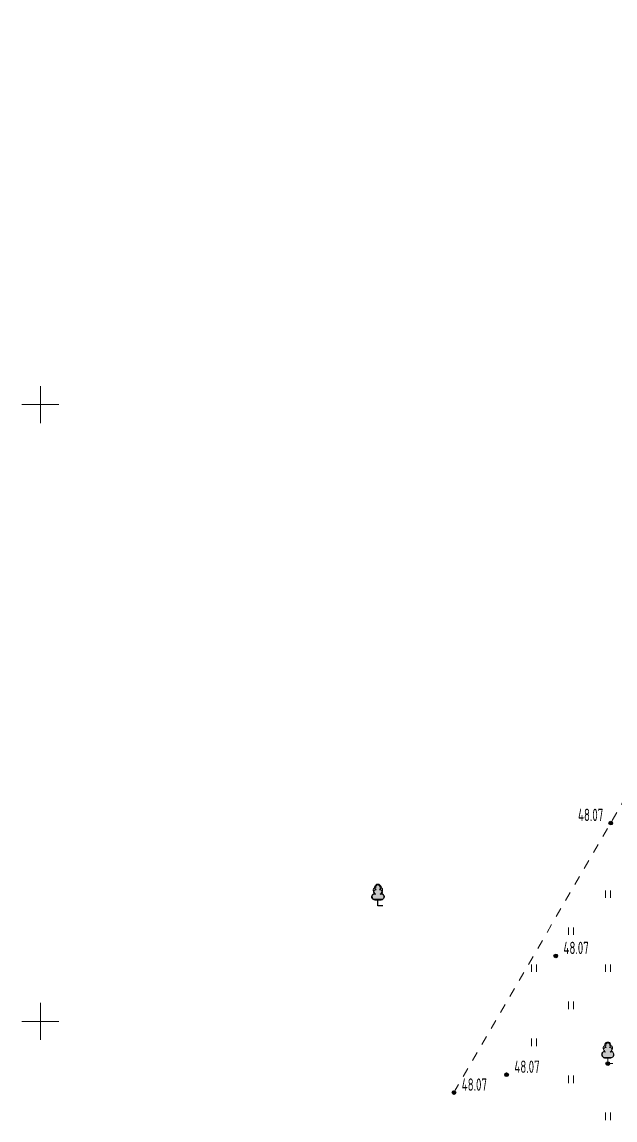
# Model space of a CAD drawing. Extents: x 1098675 to 1099684, y 381052 to 381453.
# Drawn here: x 1099098.5 to 1099146.6, y 381192 to 381281 of the extents above; entities that cross this region are included whole.
import ezdxf

# ---------------------------------------------------------------- set-up
doc = ezdxf.new("R2010")
doc.units = 0
doc.header["$MEASUREMENT"] = 0
doc.linetypes.add('500_189_2', pattern=[3, 1.5, -1.5])
doc.layers.add('Съемка', color=253, linetype='CONTINUOUS', lineweight=20)
doc.styles.add('ГОСТ', font='GOST2304A.ttf', dxfattribs={"height": 2.5})

# ---------------------------------------------------------------- blocks, each defined once
blk = doc.blocks.new('Съемка')
at = {"layer": 'Съемка', "linetype": 'Continuous', "lineweight": -2}
h = blk.add_hatch(color=8, dxfattribs=at)
h.dxf.hatch_style = 1
edge = h.paths.add_edge_path()
edge.add_arc((1099146.228, 381216.068), 0.15, 0, 360)
h = blk.add_hatch(color=8, dxfattribs=at)
h.dxf.hatch_style = 1
edge = h.paths.add_edge_path()
edge.add_arc((1099146.228, 381216.068), 0.15, 0, 360)
at = {"layer": 'Съемка', "true_color": 0xffffff}
for points in [[(1099127.355, 381211.073), (1099127.305, 381211.043), (1099127.24, 381211.003), (1099127.21, 381210.973), (1099127.195, 381210.918), (1099127.215, 381210.868), (1099127.115, 381210.833), (1099127.05, 381210.798), (1099127.01, 381210.748), (1099126.98, 381210.668), (1099126.98, 381210.578), (1099127, 381210.513), (1099127.025, 381210.473), (1099127.055, 381210.448), (1099127.11, 381210.418), (1099127.04, 381210.358), (1099126.96, 381210.293), (1099126.92, 381210.218), (1099126.9, 381210.133), (1099126.91, 381210.028), (1099126.945, 381209.948), (1099126.985, 381209.888), (1099127.03, 381209.848), (1099127.1, 381209.818), (1099127.35, 381209.813), (1099127.585, 381209.813), (1099127.61, 381209.813), (1099127.695, 381209.858), (1099127.75, 381209.908), (1099127.79, 381209.968), (1099127.81, 381210.003), (1099127.825, 381210.073), (1099127.825, 381210.168), (1099127.8, 381210.243), (1099127.75, 381210.308), (1099127.695, 381210.363), (1099127.66, 381210.388), (1099127.615, 381210.423), (1099127.65, 381210.448), (1099127.71, 381210.513), (1099127.74, 381210.593), (1099127.74, 381210.668), (1099127.715, 381210.748), (1099127.675, 381210.793), (1099127.635, 381210.828), (1099127.6, 381210.848), (1099127.505, 381210.873), (1099127.515, 381210.918), (1099127.49, 381210.973), (1099127.44, 381211.028)], [(1099145.994, 381198.273), (1099145.944, 381198.243), (1099145.879, 381198.203), (1099145.849, 381198.173), (1099145.834, 381198.118), (1099145.854, 381198.068), (1099145.754, 381198.033), (1099145.689, 381197.998), (1099145.649, 381197.948), (1099145.619, 381197.868), (1099145.619, 381197.778), (1099145.639, 381197.713), (1099145.664, 381197.673), (1099145.694, 381197.648), (1099145.749, 381197.618), (1099145.679, 381197.558), (1099145.599, 381197.493), (1099145.559, 381197.418), (1099145.539, 381197.333), (1099145.549, 381197.228), (1099145.584, 381197.148), (1099145.624, 381197.088), (1099145.669, 381197.048), (1099145.739, 381197.018), (1099145.989, 381197.013), (1099146.224, 381197.013), (1099146.249, 381197.013), (1099146.334, 381197.058), (1099146.389, 381197.108), (1099146.429, 381197.168), (1099146.449, 381197.203), (1099146.464, 381197.273), (1099146.464, 381197.368), (1099146.439, 381197.443), (1099146.389, 381197.508), (1099146.334, 381197.563), (1099146.299, 381197.588), (1099146.254, 381197.623), (1099146.289, 381197.648), (1099146.349, 381197.713), (1099146.379, 381197.793), (1099146.379, 381197.868), (1099146.354, 381197.948), (1099146.314, 381197.993), (1099146.274, 381198.028), (1099146.239, 381198.048), (1099146.144, 381198.073), (1099146.154, 381198.118), (1099146.129, 381198.173), (1099146.079, 381198.228)]]:
    blk.add_hatch(color=7, dxfattribs=at).paths.add_polyline_path(points)
at = {"layer": 'Съемка', "linetype": 'Continuous', "lineweight": -2}
h = blk.add_hatch(color=8, dxfattribs=at)
h.dxf.hatch_style = 1
edge = h.paths.add_edge_path()
edge.add_arc((1099141.774, 381205.303), 0.15, 0, 360)
h = blk.add_hatch(color=8, dxfattribs=at)
h.dxf.hatch_style = 1
edge = h.paths.add_edge_path()
edge.add_arc((1099145.994, 381196.573), 0.15, 0, 360)
h = blk.add_hatch(color=8, dxfattribs=at)
h.dxf.hatch_style = 1
edge = h.paths.add_edge_path()
edge.add_arc((1099137.791, 381195.673), 0.15, 0, 360)
h = blk.add_hatch(color=8, dxfattribs=at)
h.dxf.hatch_style = 1
edge = h.paths.add_edge_path()
edge.add_arc((1099137.791, 381195.673), 0.15, 0, 360)
at = {"layer": 'Съемка'}
h = blk.add_hatch(color=8, dxfattribs=at)
edge = h.paths.add_edge_path()
edge.add_arc((1099137.791, 381195.673), 0.15, 0, 360)
at = {"layer": 'Съемка', "linetype": 'Continuous', "lineweight": -2}
h = blk.add_hatch(color=8, dxfattribs=at)
h.dxf.hatch_style = 1
edge = h.paths.add_edge_path()
edge.add_arc((1099133.523, 381194.224), 0.15, 0, 360)
at = {"layer": 'Съемка', "color": 8, "linetype": '500_189_2', "ltscale": 0.5, "flags": 128}
blk.add_lwpolyline([(1099133.523, 381194.224), (1099163.643, 381246.014), (1099184.903, 381282.974), (1099200.658, 381312.814), (1099205.993, 381322.639), (1099197.616, 381357.65), (1099220.018, 381393.616), (1099240.176, 381427.353), (1099262.933, 381417.085)], dxfattribs=at)
at = {"layer": 'Съемка', "color": 8, "linetype": 'Continuous', "lineweight": 20, "flags": 128}
for points in [[(1099100, 381251.5), (1099100, 381248.5)], [(1099098.5, 381250), (1099101.5, 381250)], [(1099100, 381201.5), (1099100, 381198.5)], [(1099098.5, 381200), (1099101.5, 381200)]]:
    blk.add_lwpolyline(points, dxfattribs=at)
at = {"layer": 'Съемка', "color": 8, "linetype": 'Continuous', "lineweight": -2}
blk.add_lwpolyline([(1099127.755, 381209.373), (1099127.355, 381209.373), (1099127.355, 381209.873), (1099127.074, 381209.873, -1.178675), (1099127.167, 381210.315, -0.944856), (1099127.219, 381210.685, -3.216662), (1099127.491, 381210.685, -0.944856), (1099127.543, 381210.315, -1.178675), (1099127.636, 381209.873, 0), (1099127.355, 381209.873, 0.669612)], format="xyb", dxfattribs=at)
at = {"layer": 'Съемка', "color": 8, "linetype": 'Continuous', "lineweight": 0, "flags": 128}
for points in [[(1099127.355, 381211.073), (1099127.305, 381211.043), (1099127.24, 381211.003), (1099127.21, 381210.973), (1099127.195, 381210.918), (1099127.215, 381210.868), (1099127.115, 381210.833), (1099127.05, 381210.798), (1099127.01, 381210.748), (1099126.98, 381210.668), (1099126.98, 381210.578), (1099127, 381210.513), (1099127.025, 381210.473), (1099127.055, 381210.448), (1099127.11, 381210.418), (1099127.04, 381210.358), (1099126.96, 381210.293), (1099126.92, 381210.218), (1099126.9, 381210.133), (1099126.91, 381210.028), (1099126.945, 381209.948), (1099126.985, 381209.888), (1099127.03, 381209.848), (1099127.1, 381209.818), (1099127.35, 381209.813), (1099127.585, 381209.813), (1099127.61, 381209.813), (1099127.695, 381209.858), (1099127.75, 381209.908), (1099127.79, 381209.968), (1099127.81, 381210.003), (1099127.825, 381210.073), (1099127.825, 381210.168), (1099127.8, 381210.243), (1099127.75, 381210.308), (1099127.695, 381210.363), (1099127.66, 381210.388), (1099127.615, 381210.423), (1099127.65, 381210.448), (1099127.71, 381210.513), (1099127.74, 381210.593), (1099127.74, 381210.668), (1099127.715, 381210.748), (1099127.675, 381210.793), (1099127.635, 381210.828), (1099127.6, 381210.848), (1099127.505, 381210.873), (1099127.515, 381210.918), (1099127.49, 381210.973), (1099127.44, 381211.028), (1099127.355, 381211.073)], [(1099145.994, 381198.273), (1099145.944, 381198.243), (1099145.879, 381198.203), (1099145.849, 381198.173), (1099145.834, 381198.118), (1099145.854, 381198.068), (1099145.754, 381198.033), (1099145.689, 381197.998), (1099145.649, 381197.948), (1099145.619, 381197.868), (1099145.619, 381197.778), (1099145.639, 381197.713), (1099145.664, 381197.673), (1099145.694, 381197.648), (1099145.749, 381197.618), (1099145.679, 381197.558), (1099145.599, 381197.493), (1099145.559, 381197.418), (1099145.539, 381197.333), (1099145.549, 381197.228), (1099145.584, 381197.148), (1099145.624, 381197.088), (1099145.669, 381197.048), (1099145.739, 381197.018), (1099145.989, 381197.013), (1099146.224, 381197.013), (1099146.249, 381197.013), (1099146.334, 381197.058), (1099146.389, 381197.108), (1099146.429, 381197.168), (1099146.449, 381197.203), (1099146.464, 381197.273), (1099146.464, 381197.368), (1099146.439, 381197.443), (1099146.389, 381197.508), (1099146.334, 381197.563), (1099146.299, 381197.588), (1099146.254, 381197.623), (1099146.289, 381197.648), (1099146.349, 381197.713), (1099146.379, 381197.793), (1099146.379, 381197.868), (1099146.354, 381197.948), (1099146.314, 381197.993), (1099146.274, 381198.028), (1099146.239, 381198.048), (1099146.144, 381198.073), (1099146.154, 381198.118), (1099146.129, 381198.173), (1099146.079, 381198.228), (1099145.994, 381198.273)]]:
    blk.add_lwpolyline(points, close=True, dxfattribs=at)
at = {"layer": 'Съемка', "color": 8, "linetype": 'Continuous', "lineweight": 20}
for points in [[(1099145.8, 381210), (1099145.8, 381210.6)], [(1099146.2, 381210), (1099146.2, 381210.6)], [(1099142.8, 381207), (1099142.8, 381207.6)], [(1099143.2, 381207), (1099143.2, 381207.6)], [(1099139.8, 381204), (1099139.8, 381204.6)], [(1099140.2, 381204), (1099140.2, 381204.6)], [(1099145.8, 381204), (1099145.8, 381204.6)], [(1099146.2, 381204), (1099146.2, 381204.6)], [(1099142.8, 381201), (1099142.8, 381201.6)], [(1099143.2, 381201), (1099143.2, 381201.6)], [(1099139.8, 381198), (1099139.8, 381198.6)], [(1099140.2, 381198), (1099140.2, 381198.6)]]:
    blk.add_lwpolyline(points, dxfattribs=at)
at = {"layer": 'Съемка', "color": 8, "linetype": 'Continuous', "lineweight": 0, "flags": 128}
for points in [[(1099127.355, 381209.813), (1099127.355, 381209.373), (1099127.61, 381209.368)], [(1099145.994, 381197.013), (1099145.994, 381196.573), (1099146.249, 381196.568)]]:
    blk.add_lwpolyline(points, dxfattribs=at)
at = {"layer": 'Съемка', "color": 8, "linetype": 'Continuous', "lineweight": 20}
blk.add_lwpolyline([(1099146.394, 381196.573), (1099145.994, 381196.573), (1099145.994, 381197.073), (1099145.713, 381197.073, -1.178675), (1099145.806, 381197.515, -0.944856), (1099145.858, 381197.885, -3.216662), (1099146.13, 381197.885, -0.944856), (1099146.183, 381197.515, -1.178675), (1099146.276, 381197.073, 0), (1099145.994, 381197.073, 0.669612)], format="xyb", dxfattribs=at)
at = {"layer": 'Съемка', "color": 8, "linetype": 'Continuous', "lineweight": 15}
for points in [[(1099142.8, 381195), (1099142.8, 381195.6)], [(1099143.2, 381195), (1099143.2, 381195.6)], [(1099145.8, 381192), (1099145.8, 381192.6)], [(1099146.2, 381192), (1099146.2, 381192.6)]]:
    blk.add_lwpolyline(points, dxfattribs=at)
at = {"layer": 'Съемка', "color": 8, "linetype": 'Continuous', "lineweight": -2}
for centre in [(1099146.228, 381216.068), (1099146.228, 381216.068), (1099141.774, 381205.303), (1099145.994, 381196.573), (1099137.791, 381195.673), (1099137.791, 381195.673), (1099133.523, 381194.224)]:
    blk.add_circle(centre, 0.15, dxfattribs=at)
at = {"layer": 'Съемка', "color": 8, "linetype": 'Continuous', "lineweight": 0}
blk.add_circle((1099137.791, 381195.673), 0.15, dxfattribs=at)
at = {"layer": 'Съемка', "color": 8, "lineweight": 30, "style": 'ГОСТ', "width": 0.8}
for p in [(1099143.575, 381216.237), (1099142.399, 381205.453), (1099138.416, 381195.823), (1099134.148, 381194.374)]:
    blk.add_text('48.07', height=1, dxfattribs=at).set_placement(p)

msp = doc.modelspace()

# ---------------------------------------------------------------- block references
at = {"layer": 'Съемка', "color": 6, "lineweight": 30}
msp.add_blockref('Съемка', (0, 0), dxfattribs=at)

doc.saveas('drawing.dxf')
